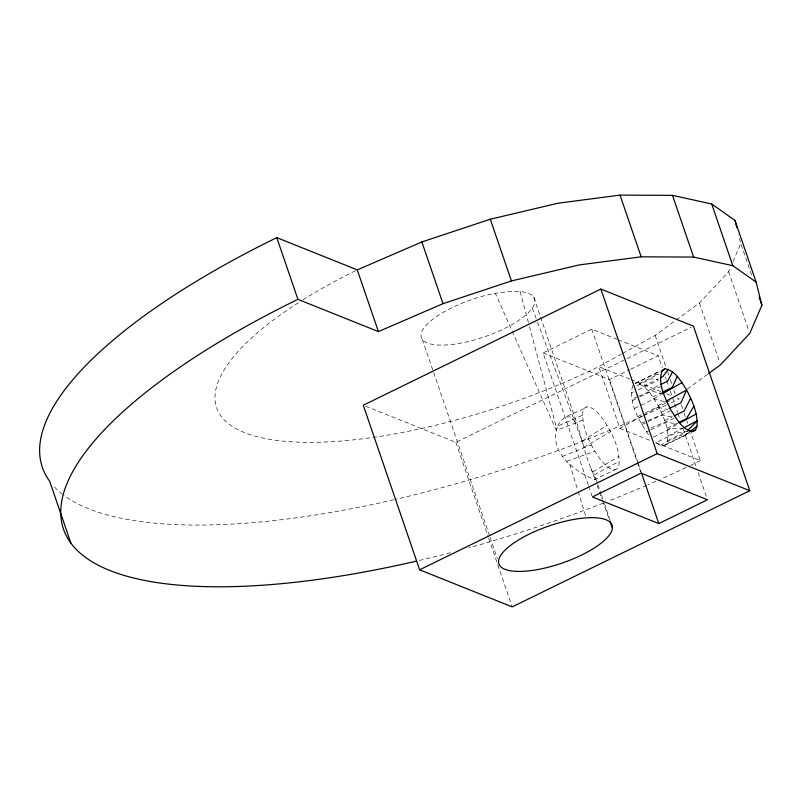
<?xml version="1.0" encoding="UTF-8"?>
<svg xmlns="http://www.w3.org/2000/svg" width="802" height="802" viewBox="0 0 802 802"><rect width="100%" height="100%" fill="white"/><g stroke="black" fill="none" stroke-linecap="round" stroke-linejoin="round"><path stroke-width="0.6" stroke-dasharray="4.01 3.01" d="M582.683 415.205L582.803 412.168A34.536 11.639 63.9 0 1 604.147 420.719C612.367 433.692 620.066 448.589 619.094 464.358A34.536 11.639 63.9 0 1 597.751 455.807C590.001 443.656 582.934 429.892 582.683 415.205L557.821 426.032C547.656 451.205 573.981 471.456 594.593 479.636L615.064 469.631M648.487 434.634C638.953 420.438 627.735 402.243 632.938 384.709M688.246 431.205L675.404 433.17L655.936 442.694L660.196 445.31L663.745 445.822L666.332 444.198C671.254 431.215 663.465 417.251 658.091 405.591C652.597 396.739 646.763 384.84 635.525 383.085L659.324 371.446M557.821 426.032C562.413 414.313 577.61 413.381 586.833 406.895M676.276 319.958L699.434 303.026L728.637 271.667L730.582 267.166M733.008 261.522L740.767 243.487L738.642 234.986M688.597 432.579L685.8 434.674L666.332 444.198M622.613 353.431L655.134 335.416L675.264 320.69M687.334 389.03L707.474 374.303M594.593 479.636L595.896 478.724C586.442 461.621 583.024 442.433 577.149 423.957L533.681 297.021M582.483 440.91L607.044 425.351M593.049 471.766L618.923 456.398M583.776 447.366L610.522 431.606M653.921 398.654L661.49 394.333M621.53 354.033L598.763 366.644A276.279 90.857 -18.9 0 1 262.094 437.872A276.279 90.857 -18.9 0 1 300.91 301.111M629.811 379.085L598.763 366.644L619.886 428.358L642.653 415.747M643.735 415.145L665.419 403.135M666.502 402.534L669.75 400.729M667.194 429.902L677.921 424.007M658.091 405.591L664.678 401.992M594.232 474.864L619.204 461.31M667.956 436.017L683.114 428.148M683.214 436.298L689.379 433.11M588.357 485.15L543.094 352.96L591.776 329.151L616.969 339.246M365.602 406.163L455.847 442.323L691.194 327.246M543.094 352.96L609.5 379.567L629.42 369.832M630.522 369.291L658.191 355.757L662.231 367.567M635.104 383.647L652.417 375.186L658.332 374.394M639.074 383.597L658.542 374.073M636.898 385.712L650.963 378.835L658.111 379.336M643.334 386.213L658.482 378.805M648.026 390.754L659.936 384.94M632.317 400.629L638.813 397.451M639.896 396.92L651.795 391.105L663.755 394.123M652.838 396.91L661.49 392.679M634.542 408.408L654.011 398.885L664.637 401.692M637.791 416.599L644.277 413.421M645.359 412.9L657.259 407.075L667.605 409.541M661.48 412.308L667.966 409.14M641.841 424.649L669.971 410.895M664.728 420.499L672.297 416.799M646.432 431.997L649.68 430.413M650.763 429.882L665.911 422.474L678.021 423.636M666.943 428.278L677.76 422.995M653.399 437.09L670.713 428.629L682.733 428.448M667.775 440.549L687.254 431.025M660.196 445.31L679.675 435.787L688.527 432.96M663.745 445.822L689.71 433.13M631.314 392.89L633.56 391.867M638.051 389.802L658.252 380.539M654.993 373.562L660.106 371.326M637.54 396.719L632.076 399.015M638.683 396.228L661.53 386.343M650.953 427.937L675.645 417.712M641.179 423.316L646.773 421.04M647.886 420.589L661.319 415.125L673.259 417.281M562.463 456.378L591.375 444.92M582.974 420.128L556.337 430.433L495.315 293.301A59.859 19.689 -18.9 0 0 421.06 336.238A59.859 19.689 -18.9 0 0 499.656 330.825A59.859 19.689 -18.9 0 0 520.147 291.597L508.779 291.547L495.315 293.301M566.894 461.29L594.853 451.165M566.372 416.9L570.914 416.93L577.149 423.957M618.111 339.707L658.191 355.757M630.963 379.546L660.858 391.526M666.602 393.832L672.357 396.128M676.958 397.972L679.254 398.895A460.468 151.438 -18.9 0 1 667.324 404.649M619.886 428.358L650.933 440.799M655.535 442.634L700.387 460.609L690.813 432.659M595.826 478.674L597.5 483.416M532.307 308.128L537.109 320.96M537.551 322.133L582.984 443.446M590.904 467.987L595.455 480.759M597.109 485.4L602.071 499.325M602.492 500.488L609.109 519.054M741.168 244.66L752.336 277.261M728.637 271.667L748.968 331.056M699.434 303.026L719.765 362.414M681.249 404.719L683.645 411.707M684.036 412.87L686.432 419.857M686.833 421.02L687.625 423.346M655.134 335.416L665.891 366.855M667.485 371.516L668.688 375.005M670.282 379.667L671.875 384.318M673.87 390.143L675.063 393.642M665.459 377.01L666.272 379.366M666.673 380.549L668.698 386.454M670.312 391.175L671.926 395.887M672.327 397.07L677.58 412.418M677.991 413.591L680.006 419.496M683.244 428.94L696.176 466.704M698.191 472.609L706.682 497.4M609.5 379.567L637.791 462.193M638.192 463.366L641.019 471.626M591.776 329.151L640.678 471.967M597.901 484.588L601.119 493.982M601.52 495.155L602.723 498.684M604.337 503.375L610.763 522.162M588.758 486.333L591.986 495.776M422.333 339.426L489.671 536.117M490.072 537.3L497.38 558.633M455.847 442.323L488.278 537.039M488.689 538.222L512.197 606.893M569.701 464.037L577.801 490.353M578.162 491.546L585.891 516.658M520.147 291.597L529.15 325.341M529.47 326.554L556.819 429M666.231 405.17A460.468 151.438 -18.9 0 1 643.876 415.486M642.743 415.997A460.468 151.438 -18.9 0 1 395.075 499.456M393.862 499.736A460.468 151.438 -18.9 0 1 63.579 495.085M62.606 494.343A460.468 151.438 -18.9 0 1 52.441 484.769M700.387 460.609A460.468 151.438 -18.9 0 1 690.642 465.32M686.251 467.396A460.468 151.438 -18.9 0 1 660.457 479.235M655.886 481.26A460.468 151.438 -18.9 0 1 647.826 484.779M646.673 485.28A460.468 151.438 -18.9 0 1 608.056 501.21M603.335 503.065A460.468 151.438 -18.9 0 1 468.909 547.766M450.513 552.718A460.468 151.438 -18.9 0 1 418.644 560.598M302.855 299.878A276.279 90.857 -18.9 0 1 356.118 270.454"/><path stroke-width="1.2" d="M696.988 426.263C698.031 413.401 692.377 401.14 686.632 389.983C681.119 381.822 675.545 370.243 664.738 368.8L662.151 370.424C657.209 383.937 665.399 398.303 671.053 410.363C676.567 418.524 682.141 430.103 692.958 431.536L695.545 429.912L696.988 426.263L689.53 431.877M70.857 543.064L49.724 481.35A460.468 151.438 -18.9 0 1 276.78 237.633L357.281 269.883L421.872 241.953L490.303 219.227L557.881 203.247L620.026 195.107L672.497 195.367L711.705 203.989L734.993 220.41L756.126 282.124L761.9 305.201L749.77 333.381L720.557 364.74L708.477 373.572M677.239 376.469L672.307 387.386L662.572 392.148M690.692 398.023L684.196 410.975L674.462 415.737M672.547 371.927L667.505 381.231L661.018 384.409M693.941 406.223L686.422 418.764L678.843 422.464M668.277 369.311L662.813 376.689L660.647 377.752M688.076 430.173L697.199 420.839L684.196 427.586M661.199 371.817L664.738 368.8M662.572 393.722L682.051 382.624M680.066 422.834L696.156 414.002M665.77 401.391L686.632 389.983L680.948 402.784L669.048 408.609M691.434 432.047L695.545 429.912M600.868 289.061L363.286 405.231L419.626 569.801L512.197 606.893L749.78 490.714L693.439 326.153L600.868 289.061L657.209 453.621L749.78 490.714M419.626 569.801L657.209 453.621M658.803 523.566L707.484 499.756L641.079 473.15L592.397 496.949L658.803 523.566L641.43 472.809M276.78 237.633L297.913 299.336L378.404 331.597L443.005 303.667L511.425 280.941L579.014 264.961L641.159 256.82L693.63 257.071L732.838 265.703L756.126 282.124M609.941 521.38L612.417 528.338A59.859 19.689 -18.9 0 1 524.719 571.224A59.859 19.689 -18.9 0 1 529.33 534.062A59.859 19.689 -18.9 0 1 612.417 528.338M759.113 297.051L761.9 305.201M711.705 203.989L732.838 265.703M672.497 195.367L693.63 257.071M620.026 195.107L641.159 256.82M490.303 219.227L511.425 280.941M421.872 241.953L443.005 303.667M357.281 269.883L378.404 331.597M734.993 220.41L736.817 227.698M416.208 561.169A460.468 151.438 -18.9 0 1 65.243 533.52A460.468 151.438 -18.9 0 1 297.913 299.336"/></g></svg>
